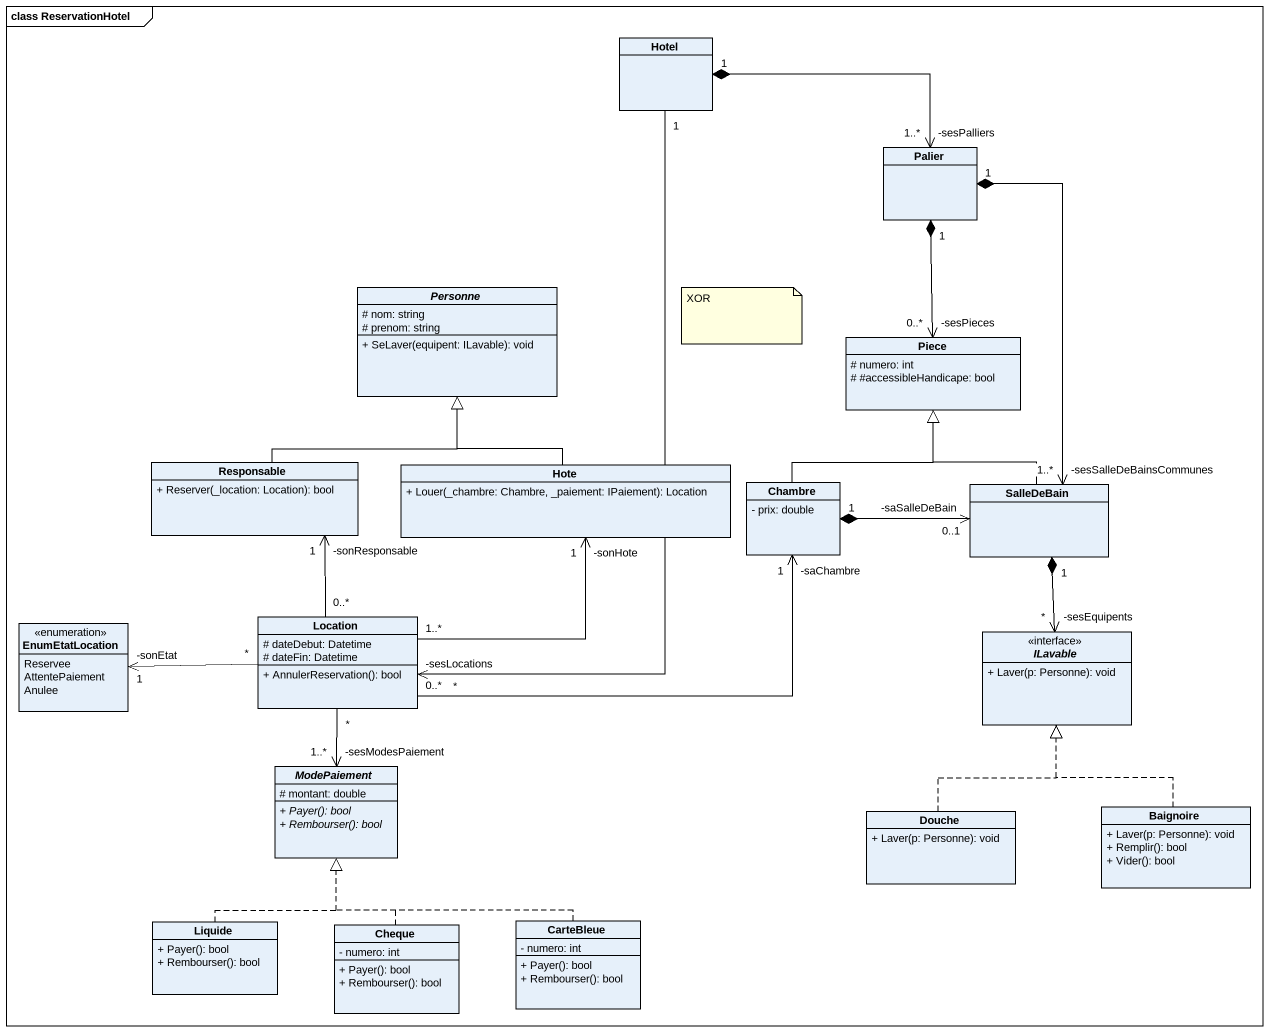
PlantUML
@startuml
mainframe class ReservationHotel
hide circle
hide empty members
skinparam classAttributeIconSize 0
class Hotel
class Palier
abstract class Personne {
  # nom: string
  # prenom: string
  + SeLaver(equipent: ILavable): void
}
class Piece {
  # numero: int
  # #accessibleHandicape: bool
}
class Responsable {
  + Reserver(_location: Location): bool
}
class Hote {
  + Louer(_chambre: Chambre, _paiement: IPaiement): Location
}
class Chambre {
  - prix: double
}
class SalleDeBain
enum EnumEtatLocation {
  Reservee
  AttentePaiement
  Anulee
}
class Location {
  # dateDebut: Datetime
  # dateFin: Datetime
  + AnnulerReservation(): bool
}
interface ILavable <<interface>> {
  + Laver(p: Personne): void
}
abstract class ModePaiement {
  # montant: double
  {abstract} + Payer(): bool
  {abstract} + Rembourser(): bool
}
class Douche {
  + Laver(p: Personne): void
}
class Baignoire {
  + Laver(p: Personne): void
  + Remplir(): bool
  + Vider(): bool
}
class Liquide {
  + Payer(): bool
  + Rembourser(): bool
}
class Cheque {
  - numero: int
  + Payer(): bool
  + Rembourser(): bool
}
class CarteBleue {
  - numero: int
  + Payer(): bool
  + Rembourser(): bool
}
Hotel "1" --> "-sesLocations\n*" Location
Palier "-sesPalliers\n1..*" <-left-* "1" Hotel
Piece "-sesPieces\n0..*" <-up-* "1" Palier
Responsable -up-|> Personne
Responsable "-sonResponsable\n1" <-- "0..*" Location
Hote -up-|> Personne
Chambre -up-|> Piece
Chambre "-saChambre\n1" <-left- "0..*" Location
SalleDeBain "-sesSalleDeBainsCommunes\n1..*" <-up-* "1" Palier
SalleDeBain -up-|> Piece
SalleDeBain "-saSalleDeBain\n0..1" <-left-* "1" Chambre
Location "1..*" -up-> "-sonHote\n1" Hote
Location "*" -left-> "-sonEtat\n1" EnumEtatLocation
ILavable "-sesEquipents\n*" <-up-* "1" SalleDeBain
ModePaiement "-sesModesPaiement\n1..*" <-up- "*" Location
Douche .up.|> ILavable
Baignoire .up.|> ILavable
Liquide .up.|> ModePaiement
Cheque .up.|> ModePaiement
CarteBleue .up.|> ModePaiement
note as N1
  XOR
end note
@enduml
